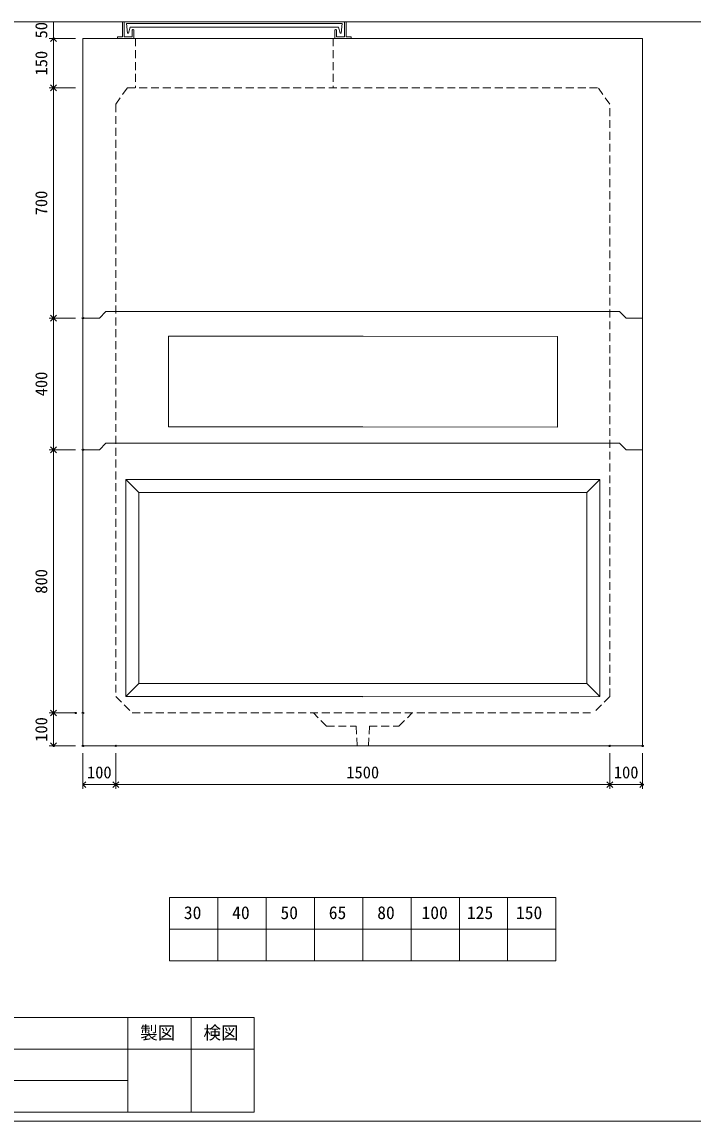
# Model space of a CAD drawing. Units: millimetres, scale not verified. Extents: x -6420 to 6420, y -3026 to 3027.
# Drawn here: x 285 to 2323, y -2673 to 667 of the extents above; entities that cross this region are included whole.
import ezdxf
from ezdxf.enums import TextEntityAlignment as Align

# ---------------------------------------------------------------- set-up
doc = ezdxf.new("R2010")
doc.units = ezdxf.units.MM
doc.header["$LTSCALE"] = 20
doc.header["$PDMODE"] = 32
doc.header["$PDSIZE"] = 4
doc.linetypes.add('DASHED1', pattern=[1.8, 1.2, -0.6])
doc.linetypes.add('USER2', pattern=[50.8, 31.75, -6.35, 6.35, -6.35])
doc.layers.add('0-1_Defpoints', color=7, linetype='Continuous')
for name, color, linetype, lineweight in [('0-2_waku', 7, 'Continuous', 18), ('0-3_gaikei', 7, 'Continuous', 18), ('0-4_kakure', 7, 'DASHED1', 5), ('0-5_sunpou', 7, 'Continuous', 5), ('0-8_uchigawa', 6, 'Continuous', 18), ('0-A_futa', 3, 'Continuous', 18), ('0-B_GL', 4, 'Continuous', 18), ('0-D_文字１', 7, 'Continuous', 18), ('1-2_uchigawa2', 6, 'USER2', 18)]:
    doc.layers.add(name, color=color, linetype=linetype, lineweight=lineweight)
doc.styles.add('ＭＳ ゴシック', font='')
doc.styles.get('ＭＳ ゴシック').set_extended_font_data('MS Gothic')

# ---------------------------------------------------------------- blocks, each defined once
blk = doc.blocks.new('_Open90')
at = {"layer": '0-5_sunpou'}
blk.add_line((0, 0), (-1, 0), dxfattribs=at)
blk.add_lwpolyline([(-0.5, 0.5), (0, 0), (-0.5, -0.5)], dxfattribs=at)
blk = doc.blocks.new('D68')
at = {"layer": '0-1_Defpoints'}
for p in [(3053.24, 1966.83), (2964.21, 1166.83), (3053.24, 1166.83)]:
    blk.add_point(p, dxfattribs=at)
at = {"layer": '0-5_sunpou'}
for p, q in [((3031.24, 1966.83), (2951.21, 1966.83)), ((2964.21, 1948.83), (2964.21, 1184.83)), ((3031.24, 1166.83), (2951.21, 1166.83))]:
    blk.add_line(p, q, dxfattribs=at)
at = {"layer": '0-5_sunpou', "xscale": 18, "yscale": 18}
for p, rotation in [((2964.21, 1966.83), 90), ((2964.21, 1166.83), 270)]:
    blk.add_blockref('_Open90', p, dxfattribs=dict(at, rotation=rotation))
at = {"layer": '0-5_sunpou', "style": 'ＭＳ ゴシック'}
blk.add_text('800', height=36.66, rotation=90, dxfattribs=at).set_placement((2956.21, 1529.33), align=Align.BOTTOM_LEFT)
blk = doc.blocks.new('D69')
at = {"layer": '0-1_Defpoints'}
for p in [(3031.24, 1166.83), (2964.21, 1066.83), (3053.24, 1066.83)]:
    blk.add_point(p, dxfattribs=at)
at = {"layer": '0-5_sunpou'}
for p, q in [((3009.24, 1166.83), (2951.21, 1166.83)), ((2964.21, 1148.83), (2964.21, 1084.83)), ((3031.24, 1066.83), (2951.21, 1066.83))]:
    blk.add_line(p, q, dxfattribs=at)
at = {"layer": '0-5_sunpou', "xscale": 18, "yscale": 18}
for p, rotation in [((2964.21, 1166.83), 90), ((2964.21, 1066.83), 270)]:
    blk.add_blockref('_Open90', p, dxfattribs=dict(at, rotation=rotation))
at = {"layer": '0-5_sunpou', "style": 'ＭＳ ゴシック'}
blk.add_text('100', height=36.66, rotation=90, dxfattribs=at).set_placement((2956.21, 1079.33), align=Align.BOTTOM_LEFT)
blk = doc.blocks.new('D70')
at = {"layer": '0-1_Defpoints'}
for p in [(3053.24, 1066.83), (3153.24, 1066.83), (3153.24, 949.12)]:
    blk.add_point(p, dxfattribs=at)
at = {"layer": '0-5_sunpou'}
for p, q in [((3053.24, 1044.83), (3053.24, 936.12)), ((3153.24, 1044.83), (3153.24, 936.12)), ((3071.24, 949.12), (3135.24, 949.12))]:
    blk.add_line(p, q, dxfattribs=at)
at = {"layer": '0-5_sunpou', "xscale": 18, "yscale": 18, "rotation": 180}
blk.add_blockref('_Open90', (3053.24, 949.12), dxfattribs=at)
at = {"layer": '0-5_sunpou', "xscale": 18, "yscale": 18}
blk.add_blockref('_Open90', (3153.24, 949.12), dxfattribs=at)
at = {"layer": '0-5_sunpou', "style": 'ＭＳ ゴシック'}
blk.add_text('100', height=36.66, dxfattribs=at).set_placement((3065.74, 957.12), align=Align.BOTTOM_LEFT)
blk = doc.blocks.new('D71')
at = {"layer": '0-1_Defpoints'}
for p in [(3153.24, 1066.83), (4653.24, 1066.83), (4653.24, 949.12)]:
    blk.add_point(p, dxfattribs=at)
at = {"layer": '0-5_sunpou'}
for p, q in [((3153.24, 1044.83), (3153.24, 936.12)), ((4653.24, 1044.83), (4653.24, 936.12)), ((3171.24, 949.12), (4635.24, 949.12))]:
    blk.add_line(p, q, dxfattribs=at)
at = {"layer": '0-5_sunpou', "xscale": 18, "yscale": 18, "rotation": 180}
blk.add_blockref('_Open90', (3153.24, 949.12), dxfattribs=at)
at = {"layer": '0-5_sunpou', "xscale": 18, "yscale": 18}
blk.add_blockref('_Open90', (4653.24, 949.12), dxfattribs=at)
at = {"layer": '0-5_sunpou', "style": 'ＭＳ ゴシック'}
blk.add_text('1500', height=36.66, dxfattribs=at).set_placement((3853.24, 957.12), align=Align.BOTTOM_LEFT)
blk = doc.blocks.new('D72')
at = {"layer": '0-1_Defpoints'}
for p in [(4653.24, 1066.83), (4753.24, 1066.83), (4753.24, 949.12)]:
    blk.add_point(p, dxfattribs=at)
at = {"layer": '0-5_sunpou'}
for p, q in [((4653.24, 1044.83), (4653.24, 936.12)), ((4753.24, 1044.83), (4753.24, 936.12)), ((4671.24, 949.12), (4735.24, 949.12))]:
    blk.add_line(p, q, dxfattribs=at)
at = {"layer": '0-5_sunpou', "xscale": 18, "yscale": 18, "rotation": 180}
blk.add_blockref('_Open90', (4653.24, 949.12), dxfattribs=at)
at = {"layer": '0-5_sunpou', "xscale": 18, "yscale": 18}
blk.add_blockref('_Open90', (4753.24, 949.12), dxfattribs=at)
at = {"layer": '0-5_sunpou', "style": 'ＭＳ ゴシック'}
blk.add_text('100', height=36.66, dxfattribs=at).set_placement((4665.74, 957.12), align=Align.BOTTOM_LEFT)
blk = doc.blocks.new('D54')
at = {"layer": '0-1_Defpoints'}
for p in [(3053.24, 2366.83), (2964.21, 1966.83), (3053.24, 1966.83)]:
    blk.add_point(p, dxfattribs=at)
at = {"layer": '0-5_sunpou'}
for p, q in [((3031.24, 2366.83), (2951.21, 2366.83)), ((2964.21, 2348.83), (2964.21, 1984.83)), ((3031.24, 1966.83), (2951.21, 1966.83))]:
    blk.add_line(p, q, dxfattribs=at)
at = {"layer": '0-5_sunpou', "xscale": 18, "yscale": 18}
for p, rotation in [((2964.21, 2366.83), 90), ((2964.21, 1966.83), 270)]:
    blk.add_blockref('_Open90', p, dxfattribs=dict(at, rotation=rotation))
at = {"layer": '0-5_sunpou', "style": 'ＭＳ ゴシック'}
blk.add_text('400', height=36.66, rotation=90, dxfattribs=at).set_placement((2956.21, 2129.33), align=Align.BOTTOM_LEFT)
blk = doc.blocks.new('_Open90_44')
at = {"layer": '0-5_sunpou'}
blk.add_line((0, 0), (-1, 0), dxfattribs=at)
blk.add_lwpolyline([(-0.5, 0.5), (0, 0), (-0.5, -0.5)], dxfattribs=at)
blk = doc.blocks.new('150')
at = {"layer": '0-5_sunpou'}
blk.add_line((8, 57), (8, -57), dxfattribs=at)
at = {"layer": '0-5_sunpou', "xscale": 18, "yscale": 18}
for p, rotation in [((8, 75), 90), ((8, -75), 270)]:
    blk.add_blockref('_Open90_44', p, dxfattribs=dict(at, rotation=rotation))
at = {"layer": '0-5_sunpou', "style": 'ＭＳ ゴシック'}
blk.add_text('150', height=36.66, rotation=90, dxfattribs=at).set_placement((0, -37.5), align=Align.BOTTOM_LEFT)
blk = doc.blocks.new('50')
at = {"layer": '0-5_sunpou'}
for p, q in [((57.6, 33.33), (-23.42, 33.33)), ((-10.42, 33.33), (-10.42, -16.67)), ((34.61, -16.67), (-23.42, -16.67)), ((56.61, -16.67), (-23.42, -16.67))]:
    blk.add_line(p, q, dxfattribs=at)
blk.add_point((-10.42, -16.67), dxfattribs=at)
at = {"layer": '0-5_sunpou', "style": 'ＭＳ ゴシック'}
blk.add_text('50', height=36.66, rotation=90, dxfattribs=at).set_placement((-18.42, -16.67), align=Align.BOTTOM_LEFT)
blk = doc.blocks.new('700')
at = {"layer": '0-5_sunpou'}
for p, q in [((75.03, 350), (-5, 350)), ((8, 332), (8, -332))]:
    blk.add_line(p, q, dxfattribs=at)
at = {"layer": '0-5_sunpou', "xscale": 18, "yscale": 18}
for p, rotation in [((8, 350), 90), ((8, -350), 270)]:
    blk.add_blockref('_Open90_44', p, dxfattribs=dict(at, rotation=rotation))
at = {"layer": '0-5_sunpou', "style": 'ＭＳ ゴシック'}
blk.add_text('700', height=36.66, rotation=90, dxfattribs=at).set_placement((0, -37.5), align=Align.BOTTOM_LEFT)

msp = doc.modelspace()

# ---------------------------------------------------------------- linework, layer by layer
at = {"layer": '0-2_waku'}
for p, q in [((733.33, -1994.39), (733.33, -2186.39)), ((733.33, -1994.39), (733.33, -2186.39)), ((733.33, -1994.39), (733.33, -2186.39)), ((733.33, -1994.39), (733.33, -2186.39)), ((733.33, -1994.39), (1906.67, -1994.39)), ((880, -1994.39), (880, -2186.39)), ((1026.67, -1994.39), (1026.67, -2186.39)), ((1026.67, -1994.39), (1026.67, -2186.39)), ((1173.33, -1994.39), (1173.33, -2186.39)), ((1320, -1994.39), (1320, -2186.39)), ((1466.67, -1994.39), (1466.67, -2186.39)), ((1613.33, -1994.39), (1613.33, -2186.39)), ((1760, -1994.39), (1760, -2186.39)), ((1906.67, -1994.39), (1906.67, -2186.39)), ((733.33, -2090.39), (1906.67, -2090.39)), ((733.33, -2186.39), (1906.67, -2186.39)), ((-1713.33, -2358.72), (990.67, -2358.72)), ((606.67, -2358.72), (606.67, -2646.72)), ((606.67, -2358.72), (606.67, -2646.72)), ((798.67, -2358.72), (798.67, -2646.72)), ((990.67, -2358.72), (990.67, -2646.72)), ((-1713.33, -2454.72), (990.67, -2454.72)), ((-1713.33, -2550.72), (606.67, -2550.72)), ((-1713.33, -2646.72), (990.67, -2646.72)), ((-1740, -2673.39), (6420, -2673.39))]:
    msp.add_line(p, q, dxfattribs=at)
at = {"layer": '0-3_gaikei'}
for p, q in [((470, 616.61), (470, -1533.39)), ((470, 616.61), (2170, 616.61)), ((470, 616.61), (2170, 616.61)), ((2170, 616.61), (2170, -1533.39)), ((470, -233.39), (520, -233.39)), ((470, -233.39), (520, -233.39)), ((540, -213.39), (520, -233.39)), ((540, -213.39), (2100, -213.39)), ((2100, -213.39), (2120, -233.39)), ((2120, -233.39), (2170, -233.39)), ((470, -633.39), (520, -633.39)), ((540, -613.39), (520, -633.39)), ((540, -613.39), (2100, -613.39)), ((2100, -613.39), (2120, -633.39)), ((2120, -633.39), (2170, -633.39)), ((470, -1533.39), (2170, -1533.39))]:
    msp.add_line(p, q, dxfattribs=at)
at = {"layer": '0-4_kakure'}
for p, q in [((630, 616.61), (630, 466.61)), ((1230, 616.61), (1230, 466.61)), ((570, 416.61), (605, 466.61)), ((605, 466.61), (2035, 466.61)), ((2070, 416.61), (2035, 466.61)), ((570, 416.61), (570, -1383.39)), ((2070, -1383.39), (2070, 416.61)), ((570, -1383.39), (620, -1433.39)), ((2070, -1383.39), (2020, -1433.39)), ((620, -1433.39), (2020, -1433.39)), ((1210, -1473.39), (1170, -1433.39)), ((1210, -1473.39), (1300, -1473.39)), ((1300, -1473.39), (1302.5, -1533.39)), ((1340, -1473.39), (1337.5, -1533.39))]:
    msp.add_line(p, q, dxfattribs=at)
msp.add_lwpolyline([(1340, -1473.39), (1430, -1473.39), (1470, -1433.39)], dxfattribs=at)
at = {"layer": '0-8_uchigawa'}
for p, q in [((600, -723.39), (1320, -723.39)), ((600, -723.39), (600, -1383.39)), ((640, -763.39), (600, -723.39)), ((2040, -723.39), (1320, -723.39)), ((2000, -763.39), (2040, -723.39)), ((2040, -723.39), (2040, -1383.39)), ((2040, -723.39), (2040, -1383.39)), ((640, -763.39), (640, -1343.39)), ((640, -763.39), (1320, -763.39)), ((640, -763.39), (1320, -763.39)), ((2000, -763.39), (1320, -763.39)), ((2000, -763.39), (2000, -1343.39)), ((640, -1343.39), (600, -1383.39)), ((640, -1343.39), (1320, -1343.39)), ((600, -1383.39), (1320, -1383.39)), ((1320.69, -1384.08), (2040, -1383.39))]:
    msp.add_line(p, q, dxfattribs=at)
msp.add_lwpolyline([(1320, -1343.39), (2000, -1343.39), (2040, -1383.39)], dxfattribs=at)
at = {"layer": '0-A_futa'}
for p, q in [((590, 664.61), (590, 621.61)), ((592, 666.61), (595, 666.61)), ((595, 666.61), (595, 621.61)), ((602.81, 662.11), (1257.14, 662.11)), ((602.81, 662.11), (605.3, 632.11)), ((613.33, 651.11), (609.01, 632.11)), ((613.33, 651.11), (1246.67, 651.11)), ((620, 641.61), (620, 621.61)), ((622, 643.61), (623, 643.61)), ((625, 641.61), (625, 616.61)), ((1235, 641.61), (1235, 616.61)), ((1238, 643.61), (1237, 643.61)), ((1240, 641.61), (1240, 621.61)), ((1246.67, 651.11), (1250.99, 632.11)), ((1257.14, 662.11), (1254.89, 632.11)), ((1265, 666.61), (1268, 666.61)), ((1265, 666.61), (1265, 621.61)), ((1270, 664.61), (1270, 621.61)), ((575, 619.61), (575, 618.61)), ((577, 621.61), (590, 621.61)), ((630, 616.61), (577, 616.61)), ((595, 621.61), (620, 621.61)), ((605.3, 632.11), (609.01, 632.11)), ((1235, 616.61), (1283, 616.61)), ((1265, 621.61), (1240, 621.61)), ((1254.89, 632.11), (1250.99, 632.11)), ((1283, 621.61), (1270, 621.61)), ((1285, 619.61), (1285, 618.61))]:
    msp.add_line(p, q, dxfattribs=at)
for centre, start, end in [((592, 664.61), 90, 180), ((622, 641.61), 90, 180), ((623, 641.61), 0, 90), ((1237, 641.61), 90, 180), ((1238, 641.61), 0, 90), ((1268, 664.61), 0, 90), ((577, 619.61), 90, 180), ((577, 618.61), 180, 270), ((1283, 619.61), 0, 90), ((1283, 618.61), 270, 0)]:
    msp.add_arc(centre, 2, start, end, dxfattribs=at)
at = {"layer": '0-B_GL'}
msp.add_line((-1740, 666.61), (6420, 666.61), dxfattribs=at)
at = {"layer": '1-2_uchigawa2'}
for p, q in [((730, -288.39), (1320, -288.39)), ((730, -288.39), (730, -563.39)), ((1911.55, -289.26), (1321.55, -288.39)), ((1911.55, -289.26), (1911.15, -564.26)), ((730, -563.39), (1320.53, -563.39)), ((1911.15, -564.26), (1320.61, -563.39))]:
    msp.add_line(p, q, dxfattribs=at)

# ---------------------------------------------------------------- block references
at = {"layer": '0-5_sunpou'}
for name, p in [('50', (391.39, 633.28)), ('150', (372.97, 541.61)), ('700', (372.97, 116.61)), ('D54', (-2583.24, -2600.22)), ('D68', (-2583.24, -2600.22)), ('D69', (-2583.24, -2600.22)), ('D70', (-2583.24, -2600.22)), ('D71', (-2583.24, -2600.22)), ('D72', (-2583.24, -2600.22))]:
    msp.add_blockref(name, p, dxfattribs=at)

# ---------------------------------------------------------------- texts
at = {"layer": '0-D_文字１', "style": 'ＭＳ ゴシック'}
for s, p in [('30', (776.73, -2071.48)), ('40', (923.4, -2071.48)), ('50', (1070.07, -2071.48)), ('65', (1216.73, -2071.48)), ('80', (1363.94, -2071.48)), ('100', (1498.44, -2071.48)), ('125', (1636.29, -2071.48)), ('150', (1785.31, -2071.48)), ('製図', (644.08, -2436.39)), ('検図', (836.08, -2436.39))]:
    msp.add_text(s, height=39.1, dxfattribs=at).set_placement(p, align=Align.BOTTOM_LEFT)

doc.saveas('drawing.dxf')
